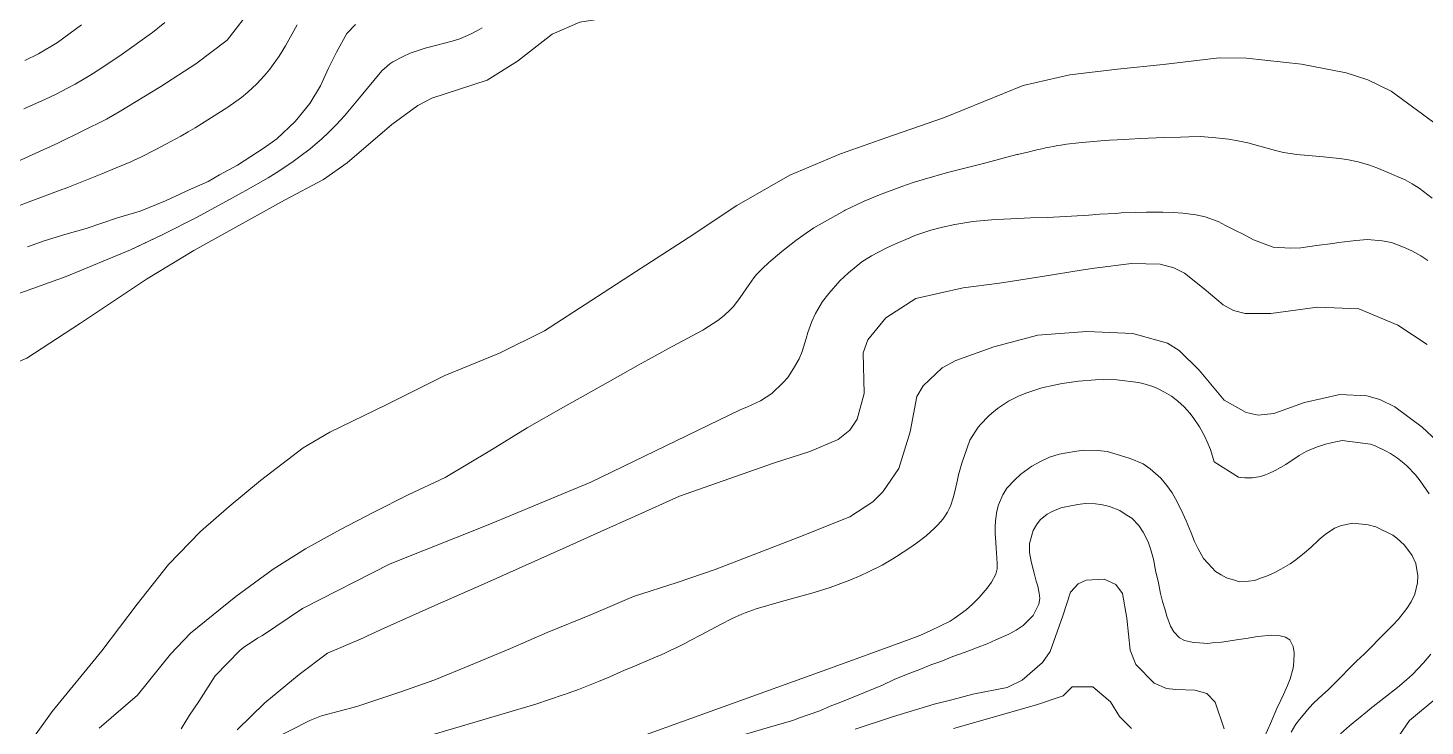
# Model space of a CAD drawing. Header units: metres. Extents: x 548946 to 557077, y 1838800 to 1845419.
# Drawn here: x 555295.1 to 555745.7, y 1841173.8 to 1841399.1 of the extents above; entities that cross this region are included whole.
import ezdxf

# ---------------------------------------------------------------- set-up
doc = ezdxf.new("R2010")
doc.units = ezdxf.units.M
doc.header["$LTSCALE"] = 28
doc.layers.add('1', color=7, linetype='Continuous', lineweight=13)
doc.layers.add('2', color=7, linetype='Continuous', lineweight=13)

msp = doc.modelspace()

# ---------------------------------------------------------------- linework, layer by layer
at = {"layer": '1'}
for points in [[(555562.13, 1841452.84), (555551.44, 1841443.5), (555539.13, 1841432.92), (555528.31, 1841424.25), (555515.58, 1841414.77), (555500.06, 1841404.64), (555492.36, 1841401.96), (555477.9, 1841401.73), (555473.08, 1841400.94), (555464.13, 1841397.13), (555453.03, 1841388.42), (555443.17, 1841382.31), (555425.39, 1841376.5), (555420.82, 1841374.13), (555412.4, 1841367.99), (555398, 1841355.63)], [(555291.66, 1841356.02), (555304.69, 1841361.96), (555320.37, 1841369.66), (555324.52, 1841372.05), (555337.99, 1841380.19), (555349.27, 1841387.48), (555359.35, 1841395.2), (555367.88, 1841406.17)], [(555288.57, 1841312.12), (555307.36, 1841318.89), (555328.15, 1841327.48), (555338.55, 1841332.47), (555349.68, 1841338.06), (555360.05, 1841343.7), (555364.17, 1841345.97), (555365.35, 1841346.62), (555372.51, 1841350.73), (555376.01, 1841352.91), (555380.58, 1841355.97), (555382.8, 1841357.58), (555386.06, 1841360.11), (555389.98, 1841363.46), (555391.87, 1841365.23), (555394.59, 1841367.97), (555397.13, 1841370.76), (555402, 1841376.52), (555409.2, 1841385.32), (555411.77, 1841387.49), (555412.75, 1841388.13), (555416.06, 1841389.93), (555418.38, 1841390.94), (555419.96, 1841391.53), (555423.18, 1841392.54), (555426.94, 1841393.51), (555431.91, 1841394.8), (555434.34, 1841395.6), (555437.82, 1841397.1), (555440.07, 1841398.29), (555441.54, 1841399.16)], [(555293.73, 1841373.03), (555300.73, 1841376.11), (555304.18, 1841377.75), (555307.88, 1841379.64), (555310.31, 1841380.96), (555315.08, 1841383.76), (555318.59, 1841385.98), (555325.46, 1841390.64), (555334.96, 1841397.42), (555335.28, 1841397.66), (555339.26, 1841400.82)], [(555294.04, 1841388.6), (555298.5, 1841390.74), (555304.65, 1841394.38), (555312.4, 1841400.08)], [(555363.93, 1841376.68), (555366, 1841378.37), (555368.95, 1841381.09), (555371.53, 1841383.88), (555373.14, 1841385.84), (555376.08, 1841389.97), (555378.11, 1841393.29), (555381.95, 1841400.07)], [(555473.08, 1841400.94), (555464.13, 1841397.13), (555453.03, 1841388.42), (555443.17, 1841382.31), (555425.39, 1841376.5), (555420.82, 1841374.13), (555412.4, 1841367.99), (555398, 1841355.63)], [(555359.93, 1841244.71), (555370.14, 1841253.03), (555383.85, 1841263.56), (555392.48, 1841268.62), (555410.58, 1841277.44), (555429.59, 1841286.93), (555447.13, 1841294.12), (555461.74, 1841301.41), (555476.68, 1841311.02), (555491.01, 1841320.38), (555508.04, 1841331.4), (555523.77, 1841341.83), (555540.88, 1841351.64), (555557.17, 1841358.51), (555571.82, 1841363.61), (555590.73, 1841370.18), (555616.11, 1841380.57), (555631.15, 1841383.96), (555646.57, 1841385.84), (555661.23, 1841387.35), (555679.26, 1841389.45), (555688.12, 1841389.41), (555705.89, 1841387.39), (555720.32, 1841384.6), (555727.24, 1841382.35), (555734.8, 1841378.66), (555748.52, 1841368.63)], [(555359.93, 1841244.71), (555370.14, 1841253.03), (555383.85, 1841263.56), (555392.48, 1841268.62), (555410.58, 1841277.44), (555429.59, 1841286.93), (555447.13, 1841294.12), (555461.74, 1841301.41), (555476.68, 1841311.02), (555491.01, 1841320.38), (555508.04, 1841331.4), (555523.77, 1841341.83), (555540.88, 1841351.64), (555557.17, 1841358.51), (555571.82, 1841363.61), (555590.73, 1841370.18), (555616.11, 1841380.57), (555631.15, 1841383.96), (555646.57, 1841385.84), (555661.23, 1841387.35), (555662.21, 1841387.46)], [(555283.44, 1841338.52), (555295.49, 1841343.01), (555306.37, 1841347.08), (555306.75, 1841347.22), (555308.11, 1841347.73), (555310.82, 1841348.78), (555313.52, 1841349.85), (555318.9, 1841352.03), (555323.57, 1841353.94), (555325.9, 1841354.91), (555328.21, 1841355.92), (555329.36, 1841356.44), (555330.51, 1841356.98), (555331.28, 1841357.34), (555332.8, 1841358.08), (555335.08, 1841359.22), (555336.58, 1841360), (555339.58, 1841361.59), (555342.76, 1841363.33), (555344.35, 1841364.22), (555346.71, 1841365.56), (555349.06, 1841366.93), (555350.23, 1841367.63), (555359.26, 1841373.33), (555359.59, 1841373.55), (555363.93, 1841376.68)], [(555329.14, 1841327.96), (555338.55, 1841332.47), (555349.68, 1841338.06), (555360.05, 1841343.7), (555364.17, 1841345.97), (555365.35, 1841346.62), (555372.51, 1841350.73), (555376.01, 1841352.91), (555380.58, 1841355.97), (555382.8, 1841357.58), (555386.06, 1841360.11), (555389.98, 1841363.46), (555391.87, 1841365.23), (555394.5, 1841367.88)], [(555318.06, 1841173.11), (555330.37, 1841183.74), (555341.01, 1841197.06), (555347.54, 1841203.77), (555362.17, 1841215.64), (555374.17, 1841224.43), (555384.65, 1841231.01), (555395.67, 1841237.15), (555406.67, 1841242.8), (555417.75, 1841248.39), (555429.67, 1841254.07), (555444.62, 1841262.91), (555456.09, 1841270.09), (555467.8, 1841276.71), (555481.98, 1841284.68), (555491.95, 1841290.25), (555502.87, 1841296.26), (555512.74, 1841301.58), (555513.14, 1841301.82), (555516.12, 1841303.71), (555517.58, 1841304.72), (555519.67, 1841306.34), (555521.6, 1841308.12), (555522.5, 1841309.07), (555523.32, 1841310.05), (555524.84, 1841312.1), (555527.71, 1841316.37), (555529.23, 1841318.44), (555530.11, 1841319.5), (555532, 1841321.52), (555534.02, 1841323.42), (555538.29, 1841326.99), (555542.76, 1841330.48), (555545.04, 1841332.16), (555548.56, 1841334.56), (555558.33, 1841340.11), (555558.7, 1841340.3), (555562.34, 1841342.07), (555564.8, 1841343.18), (555569.79, 1841345.26), (555576.97, 1841347.95), (555580.6, 1841349.19), (555584.26, 1841350.34), (555591.65, 1841352.44), (555602.87, 1841355.27), (555614.02, 1841358.25), (555614.38, 1841358.32), (555614.73, 1841358.4), (555617.18, 1841358.97), (555620.45, 1841359.75), (555622.08, 1841360.12), (555623.72, 1841360.48), (555624.55, 1841360.64), (555625.78, 1841360.88), (555627.22, 1841361.14), (555628.19, 1841361.29), (555630.12, 1841361.57), (555631.09, 1841361.7), (555633.04, 1841361.93), (555634.98, 1841362.13), (555636.28, 1841362.25), (555638.88, 1841362.48), (555642.24, 1841362.75), (555643.93, 1841362.87), (555646.45, 1841363.04), (555650.24, 1841363.27), (555654.03, 1841363.46), (555656.57, 1841363.57), (555661.64, 1841363.75), (555666.87, 1841363.9), (555669.49, 1841363.97), (555673.42, 1841364.05), (555675.79, 1841363.91), (555677.26, 1841363.76), (555682.3, 1841363.17), (555684.81, 1841362.78), (555688.53, 1841362.04), (555692.39, 1841361), (555697.5, 1841359.54), (555700.07, 1841358.93), (555704.32, 1841358.25), (555712.94, 1841357.5), (555717.98, 1841357), (555720.47, 1841356.64), (555724.17, 1841355.9), (555727.79, 1841354.87), (555730.17, 1841354.02), (555734.83, 1841351.98), (555736.74, 1841351.18), (555738.07, 1841350.64), (555739.27, 1841350.09), (555741.58, 1841348.83), (555743.81, 1841347.4), (555745.24, 1841346.37), (555748, 1841344.16)], [(555398, 1841355.63), (555390.39, 1841350.17), (555377.87, 1841343.58), (555348.63, 1841327.29), (555333.29, 1841318.05), (555312.04, 1841303.85), (555294.75, 1841292.56), (555283.47, 1841287.67), (555269.82, 1841280.69), (555269.36, 1841280.42)], [(555398, 1841355.63), (555390.39, 1841350.17), (555377.87, 1841343.58), (555348.63, 1841327.29), (555333.29, 1841318.05), (555312.04, 1841303.85), (555294.75, 1841292.56)], [(555362.52, 1841172.59), (555371.53, 1841181.29), (555382.58, 1841190.45), (555391.66, 1841197.32), (555403.26, 1841202.28), (555404.58, 1841202.9), (555409.97, 1841205.4), (555425.33, 1841212.31), (555442.2, 1841219.74), (555453.52, 1841224.77), (555468.69, 1841231.6), (555479.86, 1841236.6), (555490.91, 1841241.57), (555505.19, 1841248.06), (555535.58, 1841258.71), (555547.27, 1841262.38), (555556.39, 1841266.32), (555560.13, 1841269.36), (555562.56, 1841272.82), (555564.81, 1841281.15), (555564.5, 1841294.29), (555565.98, 1841298.42), (555571.76, 1841305.61), (555581.48, 1841311.8), (555596.76, 1841315.21), (555608.48, 1841316.76), (555622.18, 1841318.87), (555635.49, 1841321.01), (555639.13, 1841321.54), (555651.01, 1841323.11), (555660.3, 1841322.9), (555664.67, 1841321.74), (555668.17, 1841319.96)], [(555668.17, 1841319.96), (555674.52, 1841314.93), (555680.58, 1841309.75), (555683.92, 1841307.9), (555687.74, 1841306.92), (555695.96, 1841306.96), (555711.05, 1841308.97), (555724.37, 1841308.43), (555736.95, 1841303.14), (555746.41, 1841296.91)], [(555373.58, 1841169.23), (555386.05, 1841175.63), (555389.81, 1841177.1), (555401.16, 1841180.15), (555414.98, 1841184.76), (555426.32, 1841188.7), (555437.87, 1841193.46), (555450.77, 1841198.86), (555462.51, 1841204.04), (555476.85, 1841209.86), (555490.42, 1841215.59), (555504.45, 1841220.11), (555516.71, 1841224.32), (555543.15, 1841234.55), (555560.16, 1841241.29), (555567.63, 1841246.23), (555570.87, 1841249.42), (555575.99, 1841256.98), (555579.64, 1841268.72), (555581.84, 1841280.2), (555583.8, 1841283.64), (555589.99, 1841289.43), (555594.35, 1841291.79), (555606.59, 1841296.16), (555620.79, 1841299.99), (555636.58, 1841301.18), (555651.49, 1841300.52), (555662.62, 1841297.34), (555666.41, 1841294.97), (555672.86, 1841288.68), (555680.93, 1841279.04), (555687.99, 1841274.96), (555691.88, 1841274.18), (555696.91, 1841274.7), (555706.84, 1841278.26), (555718.27, 1841280.87), (555726.93, 1841280.35), (555731.1, 1841279.17), (555735.98, 1841276.8), (555744.77, 1841270.23), (555754.14, 1841261.54)], [(555401.07, 1841163.78), (555458.85, 1841180.83), (555467.74, 1841183.89), (555468.14, 1841184.02), (555469.38, 1841184.43), (555470.2, 1841184.72), (555471.85, 1841185.31), (555472.67, 1841185.61), (555474.3, 1841186.23), (555475.92, 1841186.87), (555477, 1841187.31), (555479.15, 1841188.2), (555480.35, 1841188.71), (555482.74, 1841189.75), (555487.53, 1841191.84), (555489.93, 1841192.87), (555496.98, 1841195.82), (555499.32, 1841196.84), (555500.48, 1841197.36), (555501.78, 1841197.97), (555502.65, 1841198.38), (555504.37, 1841199.22), (555506.93, 1841200.51), (555508.63, 1841201.39), (555512.03, 1841203.17), (555518.72, 1841206.67), (555522.06, 1841208.44), (555525.36, 1841209.9), (555526.38, 1841210.31), (555530.01, 1841211.62), (555537.42, 1841213.8), (555548.68, 1841216.92), (555553.84, 1841218.56), (555556.4, 1841219.46), (555560.19, 1841220.91), (555563.72, 1841222.4), (555566.04, 1841223.46), (555570.63, 1841225.72), (555574.04, 1841227.75), (555575.23, 1841228.5), (555579.56, 1841231.34), (555581.69, 1841232.83), (555584.79, 1841235.23), (555587.38, 1841237.52), (555588.59, 1841238.75), (555590.25, 1841240.7), (555591.66, 1841242.8), (555592.25, 1841243.91), (555592.76, 1841245.05), (555593.55, 1841247.43), (555594.16, 1841249.9), (555594.86, 1841253.24), (555595.24, 1841254.91), (555596.31, 1841258.7), (555598.89, 1841266.12), (555601.58, 1841270.23), (555602.43, 1841271.23), (555604.83, 1841273.71), (555606.12, 1841274.87), (555608.16, 1841276.49), (555611.41, 1841278.62), (555614.85, 1841280.37), (555617.24, 1841281.34), (555618.85, 1841281.92), (555622.14, 1841282.92)], [(555622.14, 1841282.92), (555626.05, 1841283.87), (555628.68, 1841284.38), (555633.97, 1841285.13), (555639.41, 1841285.56), (555642.14, 1841285.64), (555646.26, 1841285.6), (555653.25, 1841284.72), (555654.64, 1841284.4), (555657.87, 1841283.39), (555659.45, 1841282.75), (555661.73, 1841281.62), (555663.9, 1841280.29), (555664.93, 1841279.55), (555665.99, 1841278.7), (555667.98, 1841276.84), (555669.8, 1841274.8), (555670.92, 1841273.36), (555672.94, 1841270.35), (555674.69, 1841267.21), (555675.46, 1841265.59), (555676.49, 1841263.08), (555677.73, 1841259.14), (555685.51, 1841254.17), (555686.32, 1841254.01), (555687.56, 1841253.87), (555690.08, 1841253.92), (555692.6, 1841254.38), (555694.25, 1841254.88), (555695.33, 1841255.29), (555697.42, 1841256.25), (555700.82, 1841258.25), (555705.15, 1841261.1), (555707.37, 1841262.38), (555708.57, 1841262.97), (555711.06, 1841263.97), (555713.64, 1841264.79), (555715.41, 1841265.24), (555719.02, 1841265.97), (555728.18, 1841264.84), (555729.65, 1841264.26), (555732.94, 1841262.69), (555734.53, 1841261.78), (555736.81, 1841260.27), (555738.96, 1841258.58), (555739.98, 1841257.67), (555742.61, 1841254.91), (555744.2, 1841252.93), (555747.1, 1841248.73)], [(555706.85, 1841229.75), (555704.06, 1841227.43), (555702.25, 1841226.17), (555699.23, 1841224.45), (555697.3, 1841223.42), (555694.54, 1841222.21), (555692.64, 1841221.58), (555690.77, 1841220.79), (555688.75, 1841220.54), (555685.85, 1841220.41), (555684.28, 1841220.93), (555681.66, 1841221.7), (555679.97, 1841222.6), (555678.17, 1841223.71), (555675.8, 1841226.26), (555674.26, 1841227.88), (555672.52, 1841231.05), (555671.36, 1841233.35), (555670.3, 1841236.14), (555668.71, 1841240.05), (555667.62, 1841242.43), (555665.8, 1841246.23), (555664.19, 1841249.03), (555662.46, 1841251.49), (555660.51, 1841253.85), (555657.06, 1841256.81), (555654.81, 1841258.43), (555650.56, 1841260.18), (555647.52, 1841261.14), (555643.18, 1841262.42), (555640.22, 1841262.75), (555635.64, 1841262.81), (555632.68, 1841262.44), (555627.75, 1841261.51), (555624.63, 1841260.57), (555621.64, 1841259.24), (555618.91, 1841257.72), (555615.37, 1841255.14), (555613.39, 1841253.32), (555610.82, 1841250.55), (555609.5, 1841248.49), (555608.09, 1841245.24), (555607.56, 1841243.12), (555607.16, 1841240.07), (555607.1, 1841238.01), (555607.04, 1841235.95), (555607.24, 1841233.14), (555607.33, 1841231.1), (555607.64, 1841228.06), (555607.71, 1841226.17), (555607.68, 1841224.51), (555607.26, 1841222.88), (555605.93, 1841220.27), (555604.52, 1841218.28), (555601.9, 1841215.27), (555599.8, 1841213.11), (555597.73, 1841211.35), (555593.83, 1841208.5), (555592.51, 1841207.7), (555586.34, 1841204.64), (555582.75, 1841203.08), (555579.29, 1841201.7), (555553.95, 1841192.51), (555482.37, 1841166.72)], [(555295.57, 1841168.24), (555302.88, 1841178.52), (555318.91, 1841198.08), (555330.33, 1841213.13), (555340.46, 1841225.91), (555350.7, 1841236.56), (555359.93, 1841244.71)], [(555295.57, 1841168.24), (555302.88, 1841178.52), (555318.91, 1841198.08), (555330.33, 1841213.13), (555340.46, 1841225.91), (555350.7, 1841236.56), (555359.93, 1841244.71)], [(555702.5, 1841171.84), (555704.07, 1841174.4), (555705.23, 1841175.89), (555706.38, 1841177.37), (555708.31, 1841179.67), (555709.84, 1841181.28), (555712.52, 1841183.82), (555714.59, 1841185.58), (555718.02, 1841189.09), (555721.8, 1841192.88), (555723.76, 1841194.86), (555726.1, 1841196.97), (555728.07, 1841198.95), (555731.2, 1841202.26), (555732.33, 1841203.35), (555735.35, 1841206.33), (555737.15, 1841208.29), (555739.8, 1841211.7), (555741.26, 1841213.94), (555742.46, 1841216.37), (555743.34, 1841220.04), (555743.44, 1841222.34), (555742.72, 1841226.27), (555741.61, 1841228.81), (555739.05, 1841232.2), (555736.57, 1841234.42), (555735.34, 1841235.37), (555729.87, 1841238.08), (555727.34, 1841238.79), (555722.39, 1841239.27), (555718.76, 1841238.58), (555716.51, 1841237.67), (555713.53, 1841235.64), (555711.6, 1841234.05), (555708.85, 1841231.42), (555706.85, 1841229.75)], [(555646.03, 1841219.53), (555642.26, 1841221.19), (555636.37, 1841220.92), (555633.85, 1841219.74), (555631.39, 1841216.98), (555628.91, 1841209.42), (555624.83, 1841197.86), (555622.31, 1841194.36), (555615.72, 1841188.67), (555610.89, 1841186.21), (555599.81, 1841184.07), (555593.09, 1841182.28), (555587.35, 1841180.85), (555573.97, 1841176.81), (555561.92, 1841172.86)], [(555680.9, 1841172.92), (555678.04, 1841181.49), (555675.3, 1841184.29), (555671.42, 1841185.37), (555665.35, 1841185.58), (555662.3, 1841185.98), (555658.3, 1841187.61), (555652.42, 1841193.66), (555650.65, 1841198.26), (555649.52, 1841208.68), (555648.14, 1841216.62), (555646.03, 1841219.53)], [(555747.64, 1841196.97), (555745.27, 1841194.19), (555741.69, 1841190.49), (555739.79, 1841188.74), (555736.8, 1841186.24), (555728.05, 1841179.33), (555727.21, 1841178.66), (555721.31, 1841173.84), (555718.42, 1841171.33)], [(555593.57, 1841173.01), (555620.38, 1841180.69), (555628.99, 1841183.57), (555631.86, 1841186.45), (555638.57, 1841186.45), (555644.31, 1841181.65), (555647.18, 1841176.85), (555651.01, 1841173.01)], [(555749.67, 1841183.05), (555740.74, 1841175.57), (555735.02, 1841167.3)]]:
    msp.add_lwpolyline(points, dxfattribs=at)
at = {"layer": '2'}
for points in [[(555400.76, 1841400.24), (555397.97, 1841397.31), (555394.56, 1841391.29), (555392.06, 1841386.1), (555389.46, 1841380.47), (555386.02, 1841374.73), (555381.29, 1841368.97), (555375.39, 1841363.35), (555371.31, 1841360.4), (555362.68, 1841354.87), (555356.91, 1841351.71), (555353.16, 1841349.52), (555347.04, 1841346.89), (555339.45, 1841343.36), (555331.25, 1841340.03), (555323.93, 1841337.83), (555313.88, 1841334.42), (555306.96, 1841332.4), (555300.32, 1841330.42), (555294.97, 1841328.46)], [(555344.55, 1841172.88), (555347.2, 1841177.31), (555350.15, 1841181.73), (555355.46, 1841189.98), (555363.51, 1841198.27), (555364.99, 1841199.45), (555367.42, 1841201.02), (555369.11, 1841202.23), (555370.76, 1841203.05), (555383.64, 1841211.8), (555411.88, 1841226.17), (555443.54, 1841238.78), (555476.6, 1841252.53), (555524.86, 1841275.88), (555527.18, 1841276.88), (555531.36, 1841278.82), (555535.01, 1841281.17), (555538.61, 1841284.54), (555540.13, 1841286.31), (555541.97, 1841289.22), (555543.86, 1841292.38), (555544.83, 1841294.71), (555546.13, 1841298.9), (555546.67, 1841300.86), (555547.88, 1841304.4), (555549.06, 1841307), (555551.34, 1841310.83), (555553.38, 1841313.46), (555556.97, 1841317.54), (555559.8, 1841320.1), (555564.1, 1841323.64), (555567.17, 1841325.6), (555571.9, 1841328.09), (555574.96, 1841329.49), (555579.54, 1841331.41), (555581.19, 1841332.09), (555586.33, 1841333.84), (555590.07, 1841334.86), (555594.07, 1841335.68), (555599.87, 1841336.64), (555605.88, 1841337.15), (555609.87, 1841337.42), (555614.42, 1841337.67), (555618.43, 1841337.78), (555623.93, 1841337.99), (555627.85, 1841338.17), (555631.69, 1841338.41), (555637.25, 1841338.71), (555640.69, 1841338.99), (555645.94, 1841339.25), (555647.74, 1841339.4), (555652.46, 1841339.51), (555655.92, 1841339.63), (555661.12, 1841339.65), (555664.44, 1841339.59), (555667.63, 1841339.36), (555671.81, 1841338.78), (555674.81, 1841338.13), (555678.94, 1841336.6), (555681.38, 1841335.4), (555684.76, 1841333.62)], [(555684.76, 1841333.62), (555687.02, 1841332.56), (555690.4, 1841330.77), (555692.98, 1841329.75), (555696.7, 1841328.4), (555702.27, 1841328), (555705.64, 1841328.18), (555710.68, 1841328.89), (555715.97, 1841329.55), (555717.9, 1841329.88), (555723.42, 1841330.49), (555727.17, 1841330.8), (555731.88, 1841330.36), (555734.86, 1841329.87), (555738.76, 1841328.38), (555741.51, 1841327.23), (555744.32, 1841325.61), (555746.64, 1841324.08)], [(555703.45, 1841194.52), (555703.48, 1841197.45), (555703.22, 1841199.47), (555702.09, 1841201.61), (555700.71, 1841202.55), (555698.59, 1841203.07), (555696.29, 1841203.18), (555691.7, 1841202.68), (555687.99, 1841202.06), (555685.5, 1841201.75), (555682.17, 1841201.25), (555680.08, 1841200.91), (555677.2, 1841200.63), (555675.56, 1841200.5), (555673.01, 1841200.66), (555671.02, 1841200.8), (555668.17, 1841201.47), (555666.57, 1841202.3), (555664.68, 1841204.19), (555663.58, 1841206.02), (555662.46, 1841209.28), (555661.77, 1841211.64), (555660.99, 1841214.06), (555660.44, 1841216.6), (555659.62, 1841220.6), (555658.88, 1841223.43), (555658.11, 1841227.67), (555657.25, 1841230.72), (555656.39, 1841233.22), (555654.8, 1841236.41), (555653.36, 1841238.52), (555651.16, 1841240.93), (555649.03, 1841242.16), (555647.22, 1841243.43), (555643.98, 1841244.68), (555641.71, 1841245.19), (555639.46, 1841245.54), (555636.05, 1841245.66), (555633.72, 1841245.37), (555630.41, 1841244.72), (555628.25, 1841244.29), (555625.48, 1841243.08), (555623.78, 1841242.15), (555621.56, 1841240.37), (555620.34, 1841238.8), (555619.31, 1841236.94), (555618.17, 1841232.77), (555618.14, 1841229.85), (555618.67, 1841226.91), (555619.69, 1841223.18), (555620.33, 1841220.57), (555620.77, 1841218.97), (555621.21, 1841216.66), (555621.43, 1841214.95), (555621.18, 1841213.18), (555619.27, 1841209.47), (555616.05, 1841206.23), (555613.79, 1841204.76), (555611.42, 1841203.52), (555607.31, 1841201.66), (555604.48, 1841200.36), (555601.53, 1841199.28), (555598.52, 1841198.11), (555593.4, 1841196.21), (555589.56, 1841194.7), (555586.31, 1841193.59), (555582.78, 1841192.12), (555579.55, 1841190.85), (555574.44, 1841188.79), (555570.71, 1841187.06), (555564.93, 1841184.68), (555561.25, 1841183.19), (555557.28, 1841181.51), (555553.89, 1841180.22), (555550.52, 1841178.77), (555543.57, 1841176.32), (555541.76, 1841175.62), (555536.13, 1841173.97), (555485.41, 1841159.18)], [(555693.93, 1841170.37), (555695.84, 1841174.63), (555697.92, 1841179.47), (555699.16, 1841182.15), (555700.03, 1841184), (555701.32, 1841186.92), (555702.25, 1841189.01), (555703.23, 1841192.45), (555703.45, 1841194.52)]]:
    msp.add_lwpolyline(points, dxfattribs=at)

doc.saveas('drawing.dxf')
